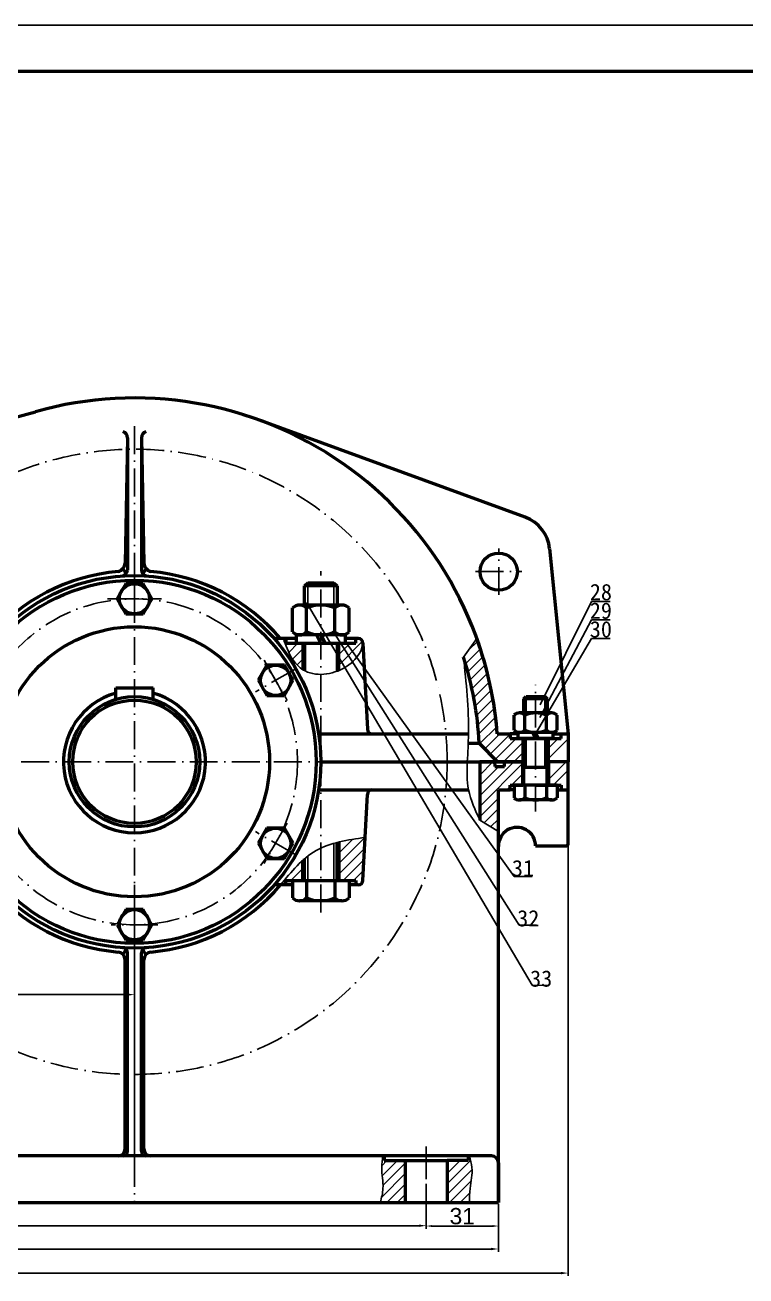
# Model space of a CAD drawing. Header units: millimetres. Extents: x 0 to 1682, y 0 to 1188.
# Drawn here: x 531 to 841, y 651 to 1188 of the extents above; entities that cross this region are included whole.
import ezdxf
from ezdxf.enums import TextEntityAlignment as Align

# ---------------------------------------------------------------- set-up
doc = ezdxf.new("R2010")
doc.units = ezdxf.units.MM
doc.linetypes.add('ACAD_ISO10W100', pattern=[18, 12, -3, 0, -3])
doc.layers.get('0').update_dxf_attribs({"lineweight": 50})
doc.layers.get('Defpoints').update_dxf_attribs({"lineweight": 50})
for name, color, linetype, lineweight in [('中心线', 20, 'ACAD_ISO10W100', 25), ('尺寸', 7, 'Continuous', 25), ('文字', 7, 'Continuous', 25), ('标注', 7, 'Continuous', 25), ('粗实线', 7, 'Continuous', 50), ('细实线', 7, 'Continuous', 25)]:
    doc.layers.add(name, color=color, linetype=linetype, lineweight=lineweight)
doc.styles.add('gbeitc', font='gbeitc.shx', dxfattribs={"bigfont": 'gbcbig.shx'})
doc.styles.add('Songti', font='')
doc.styles.get("Standard").update_dxf_attribs({"font": 'arial.ttf'})
doc.styles.get('Songti').set_extended_font_data('SimSun')
doc.dimstyles.new('gbeitc', dxfattribs={"dimtxt": 5, "dimasz": 3.125, "dimexe": 1.25, "dimexo": 0.625, "dimtad": 1, "dimdec": 0, "dimdsep": 46, "dimtxsty": 'gbeitc', "dimcen": 2.5, "dimadec": 0, "dimazin": 0, "dimtfac": 1, "dimtdec": 3, "dimtmove": 0, "dimatfit": 3, "dimfxl": 1, "dimarcsym": 0})
doc.dimstyles.new('ISO-25', dxfattribs={"dimtxt": 2.5, "dimasz": 2.5, "dimexe": 1.25, "dimexo": 0.625, "dimtad": 1, "dimtxsty": 'Standard', "dimcen": 2.5, "dimadec": 0, "dimazin": 0, "dimtfac": 1, "dimtmove": 0, "dimatfit": 3, "dimfxl": 1, "dimarcsym": 0})

# ---------------------------------------------------------------- blocks, each defined once
blk = doc.blocks.new('*D22')
at = {"layer": 'Defpoints', "color": 0, "lineweight": 25, "transparency": 16777216}
for p in [(413.41, 811.55), (578.41, 811.55), (578.41, 771.55)]:
    blk.add_point(p, dxfattribs=at)
at = {"layer": '尺寸', "color": 0, "lineweight": -2, "transparency": 16777216}
for p, q in [((413.41, 810.92), (413.41, 770.3)), ((578.41, 810.92), (578.41, 770.3)), ((416.54, 771.55), (575.29, 771.55))]:
    blk.add_line(p, q, dxfattribs=at)
at = {"layer": '尺寸', "color": 0, "lineweight": 25, "transparency": 16777216}
for points in [[(416.54, 772.07), (416.54, 771.03), (413.41, 771.55)], [(575.29, 772.07), (575.29, 771.03), (578.41, 771.55)]]:
    blk.add_solid(points, dxfattribs=at)
at = {"layer": '尺寸', "color": 0, "transparency": 16777216, "insert": (495.91, 775.67), "char_height": 7, "attachment_point": 5, "style": 'gbeitc'}
blk.add_mtext('165±0.0315', dxfattribs=at)
blk = doc.blocks.new('*D23')
at = {"layer": 'Defpoints', "color": 0, "lineweight": 25, "transparency": 16777216}
for p in [(333.01, 682.29), (703.67, 682.29), (333.01, 672.29)]:
    blk.add_point(p, dxfattribs=at)
at = {"layer": '尺寸', "color": 0, "lineweight": -2, "transparency": 16777216}
for p, q in [((333.01, 681.67), (333.01, 671.04)), ((703.67, 681.67), (703.67, 671.04)), ((700.55, 672.29), (336.14, 672.29))]:
    blk.add_line(p, q, dxfattribs=at)
at = {"layer": '尺寸', "color": 0, "lineweight": 25, "transparency": 16777216}
for points in [[(336.14, 672.81), (336.14, 671.77), (333.01, 672.29)], [(700.55, 672.81), (700.55, 671.77), (703.67, 672.29)]]:
    blk.add_solid(points, dxfattribs=at)
at = {"layer": '尺寸', "color": 0, "transparency": 16777216, "insert": (518.34, 676.42), "char_height": 7, "attachment_point": 5, "style": 'gbeitc'}
blk.add_mtext('371', dxfattribs=at)
blk = doc.blocks.new('*D24')
at = {"layer": 'Defpoints', "color": 0, "lineweight": 25, "transparency": 16777216}
for p in [(272.01, 871.55), (764.67, 871.55), (764.67, 651.95)]:
    blk.add_point(p, dxfattribs=at)
at = {"layer": '尺寸', "color": 0, "lineweight": -2, "transparency": 16777216}
for p, q in [((272.01, 870.92), (272.01, 650.7)), ((764.67, 870.92), (764.67, 650.7)), ((275.14, 651.95), (761.55, 651.95))]:
    blk.add_line(p, q, dxfattribs=at)
at = {"layer": '尺寸', "color": 0, "lineweight": 25, "transparency": 16777216}
for points in [[(275.14, 652.47), (275.14, 651.43), (272.01, 651.95)], [(761.55, 652.47), (761.55, 651.43), (764.67, 651.95)]]:
    blk.add_solid(points, dxfattribs=at)
at = {"layer": '尺寸', "color": 0, "transparency": 16777216, "insert": (520.3, 656.08), "char_height": 7, "attachment_point": 5, "style": 'gbeitc'}
blk.add_mtext('493', dxfattribs=at)
blk = doc.blocks.new('*D25')
at = {"layer": 'Defpoints', "color": 0, "lineweight": 25, "transparency": 16777216}
for p in [(302.01, 682.29), (734.67, 682.29), (302.01, 662.29)]:
    blk.add_point(p, dxfattribs=at)
at = {"layer": '尺寸', "color": 0, "lineweight": -2, "transparency": 16777216}
for p, q in [((302.01, 681.67), (302.01, 661.04)), ((734.67, 681.67), (734.67, 661.04)), ((731.55, 662.29), (305.14, 662.29))]:
    blk.add_line(p, q, dxfattribs=at)
at = {"layer": '尺寸', "color": 0, "lineweight": 25, "transparency": 16777216}
for points in [[(305.14, 662.81), (305.14, 661.77), (302.01, 662.29)], [(731.55, 662.81), (731.55, 661.77), (734.67, 662.29)]]:
    blk.add_solid(points, dxfattribs=at)
at = {"layer": '尺寸', "color": 0, "transparency": 16777216, "insert": (518.34, 666.42), "char_height": 7, "attachment_point": 5, "style": 'gbeitc'}
blk.add_mtext('433', dxfattribs=at)
blk = doc.blocks.new('*D42')
at = {"layer": 'Defpoints', "color": 0, "lineweight": 25, "transparency": 16777216}
for p in [(703.67, 682.29), (734.67, 682.29), (734.67, 672.16)]:
    blk.add_point(p, dxfattribs=at)
at = {"layer": '尺寸', "color": 0, "lineweight": -2, "transparency": 16777216}
for p, q in [((703.67, 681.67), (703.67, 670.91)), ((734.67, 681.67), (734.67, 670.91)), ((706.17, 672.16), (732.17, 672.16))]:
    blk.add_line(p, q, dxfattribs=at)
at = {"layer": '尺寸', "color": 0, "lineweight": 25, "transparency": 16777216}
for points in [[(706.17, 672.58), (706.17, 671.74), (703.67, 672.16)], [(732.17, 672.58), (732.17, 671.74), (734.67, 672.16)]]:
    blk.add_solid(points, dxfattribs=at)
at = {"layer": '尺寸', "color": 0, "lineweight": -3, "transparency": 16777216, "insert": (719.17, 676.36), "char_height": 7, "attachment_point": 5}
blk.add_mtext('31', dxfattribs=at)

msp = doc.modelspace()

# ---------------------------------------------------------------- hatches: boundary and pattern name
at = {"lineweight": -3, "true_color": 0x58ba48}
h = msp.add_hatch(dxfattribs=at)
h.set_pattern_fill('ANSI31', color=85)
edge = h.paths.add_edge_path()
edge.add_line((650.665, 922.462), (643.415, 922.462))
edge.add_line((643.415, 922.462), (643.415, 924.462))
edge.add_line((643.415, 924.462), (642.36, 924.462))
edge.add_spline(control_points=[(642.36, 924.462), (642.838, 923.035), (644.503, 918.073), (647.558, 913.143), (650.665, 911.146)], knot_values=[0, 0, 0, 0, 4.5484132, 15.8259173, 15.8259173, 15.8259173, 15.8259173], degree=3, periodic=0)
edge.add_line((650.665, 911.146), (650.665, 922.462))
edge = h.paths.add_edge_path()
edge.add_spline(control_points=[(666.165, 910.732), (667.168, 911.153), (672.304, 913.773), (676.076, 918.339), (676.512, 922.564)], knot_values=[31.2945288, 31.2945288, 31.2945288, 31.2945288, 34.2746429, 47.0241875, 47.0241875, 47.0241875, 47.0241875], degree=3, periodic=0)
edge.add_arc((674.515, 922.462), 2, 2.94207, 90)
edge.add_line((674.515, 924.462), (673.415, 924.462))
edge.add_line((673.415, 924.462), (673.415, 922.462))
edge.add_line((673.415, 922.462), (666.165, 922.462))
edge.add_line((666.165, 922.462), (666.165, 910.732))
h = msp.add_hatch(dxfattribs=at)
h.set_pattern_fill('ANSI31', color=85)
edge = h.paths.add_edge_path()
edge.add_spline(control_points=[(677.464, 839.038), (673.637, 838.49), (669.81, 837.942), (666.165, 837.071)], knot_values=[0, 0, 0, 0, 11.1622897, 11.1622897, 11.1622897, 11.1622897], degree=3, periodic=0)
edge.add_line((666.165, 837.071), (666.165, 820.632))
edge.add_line((666.165, 820.632), (673.415, 820.632))
edge.add_line((673.415, 820.632), (673.415, 818.632))
edge.add_line((673.415, 818.632), (674.515, 818.632))
edge.add_arc((674.515, 820.632), 2, 270, 357.05793)
edge.add_line((676.512, 820.529), (677.464, 839.038))
edge = h.paths.add_edge_path()
edge.add_spline(control_points=[(650.665, 829.22), (647.216, 826.127), (644.136, 822.379), (641.057, 818.632)], knot_values=[29.0916744, 29.0916744, 29.0916744, 29.0916744, 43.1111962, 43.1111962, 43.1111962, 43.1111962], degree=3, periodic=0)
edge.add_line((641.057, 818.632), (643.415, 818.632))
edge.add_line((643.415, 818.632), (643.415, 820.632))
edge.add_line((643.415, 820.632), (650.665, 820.632))
edge.add_line((650.665, 820.632), (650.665, 829.22))
at = {"layer": '中心线', "lineweight": -3, "true_color": 0x58ba48}
h = msp.add_hatch(dxfattribs=at)
h.set_pattern_fill('ANSI31', color=85)
edge = h.paths.add_edge_path()
edge.add_line((694.675, 700.292), (685.675, 700.292))
edge.add_line((685.675, 700.292), (685.675, 702.292))
edge.add_line((685.675, 702.292), (685.12, 702.292))
edge.add_spline(control_points=[(685.12, 702.292), (684.854, 700.628), (684.11, 695.982), (685.768, 689.222), (684.515, 684.284), (684.01, 682.292)], knot_values=[0, 0, 0, 0, 5.0307087, 14.0478052, 20.149618, 20.149618, 20.149618, 20.149618], degree=3, periodic=0)
edge.add_line((684.01, 682.292), (694.675, 682.292))
edge.add_line((694.675, 682.292), (694.675, 700.292))
edge = h.paths.add_edge_path()
edge.add_spline(control_points=[(722.23, 682.292), (722.259, 684.29), (722.33, 689.296), (724.038, 696.041), (722.71, 700.631), (722.23, 702.292)], knot_values=[0, 0, 0, 0, 6.0064139, 15.0448356, 20.1665657, 20.1665657, 20.1665657, 20.1665657], degree=3, periodic=0)
edge.add_line((722.23, 702.292), (721.675, 702.292))
edge.add_line((721.675, 702.292), (721.675, 700.292))
edge.add_line((721.675, 700.292), (712.675, 700.292))
edge.add_line((712.675, 700.292), (712.675, 682.292))
edge.add_line((712.675, 682.292), (722.23, 682.292))
at = {"layer": '标注', "lineweight": -3, "true_color": 0x58ba48}
h = msp.add_hatch(dxfattribs=at)
h.set_pattern_fill('ANSI31', color=85)
h.paths.add_polyline_path([(745.175, 881.547), (743.075, 881.547), (739.675, 881.547), (739.675, 883.547), (734.675, 883.547), (734.213, 883.547, 0.0672497), (725.443, 924.462), (719.708, 916.462, -0.0635004), (726.458, 879.567), (734.35, 871.547), (745.175, 871.547)])
h.paths.add_polyline_path([(734.675, 859.547), (739.675, 859.547), (739.675, 861.547), (745.175, 861.547), (745.175, 871.547), (737.252, 871.547), (737.252, 869.547), (733.084, 869.547), (733.049, 871.547), (726.675, 871.547), (726.675, 846.547), (734.675, 841.547)])
h = msp.add_hatch(dxfattribs=at)
h.set_pattern_fill('ANSI32', color=85)
h.paths.add_polyline_path([(764.675, 883.547), (761.675, 883.547), (761.675, 881.547), (756.175, 881.547), (756.175, 871.547), (764.675, 871.547)])
h.paths.add_polyline_path([(764.675, 871.547), (756.175, 871.547), (756.175, 861.547), (759.912, 861.547), (761.675, 861.547), (761.675, 859.547), (764.675, 859.547)])

# ---------------------------------------------------------------- linework, layer by layer
at = {"lineweight": 50}
for p, q in [((764.675, 836.386), (764.675, 840.547)), ((750.676, 835.386), (763.675, 835.386))]:
    msp.add_line(p, q, dxfattribs=at)
for centre, radius, start, end in [((742.675, 835.386), 8.002, 0, 181.14685), ((763.675, 836.386), 1, 270, 0)]:
    msp.add_arc(centre, radius, start, end, dxfattribs=at)
at = {"lineweight": 25}
for points in [[(642.36, 924.462), (643.91, 920.185), (650.734, 911.102), (669.065, 912.216), (676.512, 922.564), (676.525, 922.691)], [(677.464, 839.038), (656.391, 833.418), (641.057, 818.632)]]:
    msp.add_spline(points, degree=3, dxfattribs=at)
at = {"layer": '中心线'}
for p, q in [((578.415, 1015.649), (578.415, 781.547)), ((578.415, 951.547), (578.415, 931.547)), ((658.415, 806.832), (658.415, 953.462)), ((634.037, 915.207), (644.037, 897.886)), ((647.697, 911.547), (630.376, 901.547)), ((750.675, 850.147), (750.675, 904.547)), ((668.415, 871.547), (488.415, 871.547)), ((644.037, 845.207), (634.037, 827.886)), ((647.697, 831.547), (630.376, 841.547)), ((578.415, 818.632), (578.415, 700.292)), ((578.415, 791.547), (578.415, 811.547)), ((588.415, 801.547), (568.415, 801.547)), ((578.415, 791.547), (578.415, 682.292)), ((703.675, 678.292), (703.675, 706.292)), ((703.675, 704.292), (703.675, 680.292))]:
    msp.add_line(p, q, dxfattribs=at)
at = {"layer": '中心线', "linetype": 'ACAD_ISO10W100'}
for p, q in [((734.819, 943.211), (734.819, 963.211)), ((724.819, 953.211), (744.819, 953.211))]:
    msp.add_line(p, q, dxfattribs=at)
at = {"layer": '中心线', "linetype": 'ACAD_ISO10W100', "lineweight": 25}
for p, q in [((578.415, 932.388), (578.415, 949.547)), ((566.833, 941.57), (589.997, 941.523))]:
    msp.add_line(p, q, dxfattribs=at)
at = {"layer": '中心线'}
for radius in [134.255, 70]:
    msp.add_circle((578.415, 871.547), radius, dxfattribs=at)
at = {"layer": '文字'}
msp.add_line((1682, 1188), (0, 1188), dxfattribs=at)
at = {"layer": '标注', "lineweight": -3}
for p, q in [((774.705, 940.462), (752.576, 896.05)), ((652.229, 939.947), (749.152, 775.544)), ((774.695, 932.462), (752.527, 890.508)), ((663.658, 927.784), (743.537, 801.379)), ((668.739, 923.535), (741.525, 822.279)), ((741.525, 822.279), (749.142, 822.256)), ((743.537, 801.379), (751.061, 801.343)), ((749.152, 775.544), (756.29, 775.519))]:
    msp.add_line(p, q, dxfattribs=at)
at = {"layer": '标注'}
for p, q in [((774.705, 940.462), (782.705, 940.462)), ((774.695, 932.462), (782.695, 932.462)), ((750.675, 883.547), (774.685, 924.462)), ((774.685, 924.462), (782.685, 924.462))]:
    msp.add_line(p, q, dxfattribs=at)
at = {"layer": '标注', "lineweight": 50}
for p, q in [((721.741, 879.548), (726.458, 879.567)), ((726.458, 879.567), (734.35, 871.547)), ((733.049, 871.547), (733.084, 869.547)), ((737.252, 869.547), (737.252, 871.547)), ((733.084, 869.547), (737.252, 869.547)), ((573.502, 788.73), (574.822, 791.002)), ((583.328, 788.73), (582.008, 791.002))]:
    msp.add_line(p, q, dxfattribs=at)
at = {"layer": '粗实线'}
for p, q in [((1662.008, 1168), (50.008, 1168)), ((526.893, 1019.367), (535.931, 1021.921)), ((746.252, 976.561), (632.071, 1018.306)), ((575.415, 1010.662), (574.415, 956.846)), ((575.415, 1010.662), (575.415, 953.846)), ((581.415, 1010.662), (582.415, 956.846)), ((581.415, 1010.662), (581.415, 953.846)), ((756.678, 963.133), (764.675, 883.547)), ((574.662, 948.047), (570.909, 941.547)), ((582.168, 948.047), (574.662, 948.047)), ((585.92, 941.547), (582.168, 948.047)), ((651.415, 947.062), (652.815, 948.462)), ((651.415, 938.862), (651.415, 947.062)), ((665.415, 947.062), (651.415, 947.062)), ((652.815, 948.462), (664.015, 948.462)), ((664.015, 948.462), (665.415, 947.062)), ((665.415, 947.062), (665.415, 938.862)), ((570.909, 941.547), (574.662, 935.047)), ((582.168, 935.047), (585.92, 941.547)), ((574.662, 935.047), (582.168, 935.047)), ((646.291, 927.317), (646.291, 937.606)), ((667.508, 938.862), (649.322, 938.862)), ((652.353, 927.317), (652.353, 937.606)), ((664.477, 927.317), (664.477, 937.606)), ((670.539, 927.317), (670.539, 937.606)), ((647.815, 924.462), (638.415, 924.462)), ((643.415, 924.462), (643.415, 922.462)), ((669.015, 926.062), (647.815, 926.062)), ((647.815, 926.062), (647.815, 924.462)), ((647.815, 926.062), (647.815, 922.462)), ((667.508, 926.062), (649.322, 926.062)), ((657.415, 924.462), (656.615, 926.062)), ((658.415, 922.462), (656.615, 926.062)), ((658.415, 926.062), (659.215, 924.462)), ((658.415, 926.062), (660.215, 922.462)), ((669.015, 924.462), (669.015, 926.062)), ((669.015, 922.462), (669.015, 926.062)), ((674.515, 924.462), (669.015, 924.462)), ((673.415, 922.462), (673.415, 924.462)), ((643.415, 922.462), (650.665, 922.462)), ((650.665, 922.462), (650.665, 911.146)), ((650.665, 922.462), (666.165, 922.462)), ((651.415, 922.462), (651.415, 910.703)), ((665.415, 922.462), (665.415, 910.434)), ((666.165, 910.732), (666.165, 922.462)), ((666.165, 922.462), (673.415, 922.462)), ((676.512, 922.564), (678.415, 885.547)), ((635.284, 913.047), (631.531, 906.547)), ((642.789, 913.047), (635.284, 913.047)), ((646.542, 906.547), (642.789, 913.047)), ((570.415, 898.379), (570.415, 903.379)), ((570.415, 903.379), (586.415, 903.379)), ((586.415, 898.379), (586.415, 903.379)), ((631.531, 906.547), (635.284, 900.047)), ((642.789, 900.047), (646.542, 906.547)), ((635.284, 900.047), (642.789, 900.047)), ((745.675, 898.547), (746.675, 899.547)), ((745.675, 892.547), (745.675, 898.547)), ((755.675, 898.547), (745.675, 898.547)), ((746.675, 899.547), (754.675, 899.547)), ((754.675, 899.547), (755.675, 898.547)), ((755.675, 898.547), (755.675, 892.547)), ((757.603, 892.547), (743.747, 892.547)), ((741.437, 885.103), (741.437, 891.59)), ((746.056, 885.103), (746.056, 891.59)), ((755.294, 885.103), (755.294, 891.59)), ((759.912, 885.103), (759.912, 891.59)), ((657.51, 883.547), (721.845, 883.547)), ((678.415, 885.547), (678.415, 885.547)), ((680.415, 883.547), (680.415, 883.547)), ((734.675, 883.547), (734.213, 883.547)), ((734.675, 883.547), (739.675, 883.547)), ((739.675, 883.547), (739.675, 881.547)), ((743.075, 883.547), (739.675, 883.547)), ((739.675, 881.547), (745.175, 881.547)), ((758.275, 884.147), (743.075, 884.147)), ((743.075, 884.147), (743.075, 881.547)), ((743.075, 881.547), (758.275, 881.547)), ((758.275, 881.547), (743.075, 881.547)), ((757.603, 884.147), (743.747, 884.147)), ((745.175, 881.547), (745.175, 871.547)), ((745.675, 861.547), (745.675, 881.547)), ((750.675, 881.547), (749.375, 884.147)), ((750.675, 884.147), (751.975, 881.547)), ((755.675, 861.547), (755.675, 881.547)), ((756.175, 871.547), (756.175, 881.547)), ((756.175, 881.547), (761.675, 881.547)), ((758.275, 881.547), (758.275, 884.147)), ((758.275, 883.547), (761.675, 883.547)), ((761.675, 881.547), (761.675, 883.547)), ((761.675, 883.547), (764.675, 883.547)), ((764.675, 883.547), (764.675, 871.547)), ((658.415, 871.547), (729.345, 871.547)), ((721.345, 871.547), (745.675, 871.547)), ((745.175, 871.547), (726.675, 871.547)), ((726.675, 871.547), (726.675, 846.547)), ((745.175, 871.547), (726.675, 871.547)), ((745.175, 861.547), (745.175, 871.547)), ((764.675, 871.547), (755.675, 871.547)), ((764.675, 871.547), (756.175, 871.547)), ((756.175, 871.547), (756.175, 861.547)), ((764.675, 871.547), (756.175, 871.547)), ((764.675, 859.547), (764.675, 871.547)), ((764.675, 859.547), (764.675, 871.547)), ((755.675, 869.147), (745.675, 869.147)), ((739.675, 859.547), (739.675, 861.547)), ((739.675, 861.547), (745.175, 861.547)), ((750.675, 861.547), (741.437, 861.547)), ((741.437, 861.547), (741.437, 856.103)), ((759.912, 861.547), (741.437, 861.547)), ((746.056, 861.547), (746.056, 856.103)), ((750.675, 861.547), (759.912, 861.547)), ((755.294, 861.547), (755.294, 856.103)), ((756.175, 861.547), (761.675, 861.547)), ((759.912, 861.547), (759.912, 856.103)), ((761.675, 861.547), (761.675, 859.547)), ((657.51, 859.547), (721.845, 859.547)), ((676.512, 820.529), (678.415, 857.547)), ((678.415, 857.547), (678.415, 857.547)), ((680.415, 859.547), (680.415, 859.547)), ((734.675, 859.547), (739.675, 859.547)), ((734.675, 841.547), (734.675, 859.547)), ((734.675, 682.292), (734.675, 859.547)), ((741.437, 859.547), (739.675, 859.547)), ((757.603, 855.147), (743.747, 855.147)), ((759.912, 859.547), (761.675, 859.547)), ((761.675, 859.547), (764.675, 859.547)), ((764.675, 840.547), (764.675, 859.547)), ((635.284, 843.047), (631.531, 836.547)), ((642.789, 843.047), (635.284, 843.047)), ((646.542, 836.547), (642.789, 843.047)), ((631.531, 836.547), (635.284, 830.047)), ((642.789, 830.047), (646.542, 836.547)), ((665.415, 820.632), (665.415, 836.886)), ((666.165, 837.071), (666.165, 820.632)), ((635.284, 830.047), (642.789, 830.047)), ((650.665, 820.632), (650.665, 829.22)), ((651.415, 820.632), (651.415, 829.877)), ((646.291, 818.632), (638.415, 818.632)), ((643.415, 818.632), (643.415, 820.632)), ((643.415, 820.632), (650.665, 820.632)), ((646.291, 820.632), (646.291, 813.087)), ((650.665, 820.632), (666.165, 820.632)), ((652.353, 820.632), (652.353, 813.087)), ((664.477, 820.632), (664.477, 813.087)), ((666.165, 820.632), (673.415, 820.632)), ((670.539, 820.632), (670.539, 813.087)), ((674.515, 818.632), (670.539, 818.632)), ((673.415, 820.632), (673.415, 818.632)), ((667.508, 811.832), (649.322, 811.832)), ((574.662, 808.047), (570.909, 801.547)), ((582.168, 808.047), (574.662, 808.047)), ((585.92, 801.547), (582.168, 808.047)), ((570.909, 801.547), (574.662, 795.047)), ((582.168, 795.047), (585.92, 801.547)), ((574.662, 795.047), (582.168, 795.047)), ((574.415, 705.292), (574.415, 786.547)), ((575.415, 704.292), (575.415, 789.547)), ((581.415, 704.292), (581.415, 789.547)), ((582.415, 705.292), (582.415, 786.547)), ((731.675, 702.292), (413.415, 702.292)), ((685.675, 702.292), (685.675, 700.292)), ((685.675, 700.292), (694.675, 700.292)), ((694.675, 700.292), (712.675, 700.292)), ((694.675, 700.292), (694.675, 682.292)), ((721.675, 700.292), (712.675, 700.292)), ((712.675, 700.292), (712.675, 682.292)), ((721.675, 702.292), (721.675, 700.292)), ((734.675, 699.292), (734.675, 682.292)), ((413.415, 682.292), (734.675, 682.292))]:
    msp.add_line(p, q, dxfattribs=at)
at = {"layer": '粗实线', "lineweight": 50}
for p, q in [((573.451, 954.6), (574.772, 952.328)), ((583.379, 954.6), (582.058, 952.328))]:
    msp.add_line(p, q, dxfattribs=at)
at = {"layer": '粗实线'}
for centre, radius in [((734.819, 953.211), 8), ((578.415, 871.547), 80), ((578.415, 871.547), 78), ((578.415, 941.547), 6.5), ((578.415, 871.547), 58), ((639.037, 906.547), 6.5), ((578.415, 871.547), 28), ((578.415, 871.547), 26.5), ((639.037, 836.547), 6.5), ((578.415, 801.547), 6.5)]:
    msp.add_circle(centre, radius, dxfattribs=at)
for centre, radius, start, end in [((578.415, 871.547), 156.26, 4.40437, 105.7761), ((572.415, 1010.662), 3, 0, 70), ((584.415, 1010.662), 3, 110, 180), ((740.758, 961.533), 16, 5.73789, 69.91741), ((570.161, 957.343), 4.283, 287.02634, 353.34143), ((586.669, 957.343), 4.283, 186.65857, 252.97366), ((578.415, 871.547), 82, 94.89706, 139.81144), ((572.48, 954.194), 2.955, 288.43942, 353.24033), ((584.35, 954.194), 2.955, 186.75967, 251.56058), ((578.415, 871.547), 82, 40.18856, 85.10294), ((649.322, 934.575), 4.287, 45, 135), ((658.415, 923.598), 15.263, 66.59816, 113.40184), ((667.508, 934.575), 4.287, 45, 135), ((649.322, 930.348), 4.287, 225, 315), ((658.415, 941.325), 15.263, 246.59816, 293.40184), ((667.508, 930.348), 4.287, 225, 315), ((674.515, 922.462), 2, 2.94207, 90), ((578.415, 871.547), 156.26, 4.40437, 19.7937), ((578.415, 871.547), 148.26, 3.10103, 17.63474), ((578.415, 871.547), 30.5, 105.20629, 74.79371), ((743.747, 889.281), 3.266, 45, 135), ((750.675, 880.918), 11.629, 66.59816, 113.40184), ((757.603, 889.281), 3.266, 45, 135), ((680.415, 885.547), 2, 180, 270), ((743.747, 887.413), 3.266, 225, 315), ((750.675, 895.776), 11.629, 246.59816, 293.40184), ((757.603, 887.413), 3.266, 225, 315), ((680.415, 857.547), 2, 90, 180), ((743.747, 858.413), 3.266, 225, 315), ((750.675, 866.776), 11.629, 246.59816, 293.40184), ((757.603, 858.413), 3.266, 225, 315), ((578.415, 871.547), 82, 220.18856, 265.10294), ((578.415, 871.547), 82, 274.89706, 319.81144), ((674.515, 820.632), 2, 270, 357.05793), ((649.322, 816.118), 4.287, 225, 315), ((658.415, 827.095), 15.263, 246.59816, 293.40184), ((667.508, 816.118), 4.287, 225, 315), ((570.89, 786.355), 3.53, 3.11335, 81.44566), ((573.189, 789.488), 2.227, 1.51583, 84.17419), ((583.641, 789.488), 2.227, 95.82581, 178.48417), ((585.94, 786.355), 3.53, 98.55434, 176.88665), ((571.415, 705.292), 3, 270, 0), ((573.415, 704.292), 2, 270, 0), ((583.415, 704.292), 2, 180, 270), ((585.415, 705.292), 3, 180, 270), ((731.675, 699.292), 3, 0, 90)]:
    msp.add_arc(centre, radius, start, end, dxfattribs=at)
at = {"layer": '细实线'}
for p, q in [((652.815, 948.462), (652.815, 938.862)), ((664.015, 948.462), (664.015, 938.862)), ((746.675, 899.547), (746.675, 892.547)), ((754.675, 899.547), (754.675, 892.547)), ((746.675, 869.147), (746.675, 881.547)), ((754.675, 869.147), (754.675, 881.547)), ((664.015, 836.511), (664.015, 820.632)), ((652.815, 831.018), (652.815, 820.632)), ((685.12, 702.292), (685.675, 702.292)), ((722.23, 702.292), (721.675, 702.292)), ((685.508, 682.292), (694.675, 682.292)), ((722.785, 682.292), (712.675, 682.292))]:
    msp.add_line(p, q, dxfattribs=at)
at = {"layer": '细实线', "lineweight": 25}
for p, q in [((719.708, 916.462), (725.443, 924.462)), ((726.675, 846.547), (734.675, 841.547))]:
    msp.add_line(p, q, dxfattribs=at)
for points, knots in [([(719.708, 916.462), (720.849, 905.495), (722.406, 890.535), (721.568, 875.547), (721.345, 871.547)], [0, 0, 0, 0, 32.9843337, 44.9947459, 44.9947459, 44.9947459, 44.9947459]), ([(726.675, 846.547), (724.685, 850.803), (720.972, 858.747), (721.227, 867.489), (721.345, 871.547)], [0, 0, 0, 0, 13.8682787, 25.8786909, 25.8786909, 25.8786909, 25.8786909])]:
    msp.add_open_spline(points, degree=3, knots=knots, dxfattribs=at)
at = {"layer": '细实线'}
for points, knots in [([(685.12, 702.292), (684.854, 700.628), (684.11, 695.982), (685.768, 689.222), (684.515, 684.284), (684.01, 682.292)], [0, 0, 0, 0, 5.0307087, 14.0478052, 20.149618, 20.149618, 20.149618, 20.149618]), ([(722.23, 702.292), (722.71, 700.631), (724.038, 696.041), (722.33, 689.296), (722.259, 684.29), (722.23, 682.292)], [0, 0, 0, 0, 5.1217301, 14.1601519, 20.1665657, 20.1665657, 20.1665657, 20.1665657])]:
    msp.add_open_spline(points, degree=3, knots=knots, dxfattribs=at)

# ---------------------------------------------------------------- texts
at = {"layer": '文字', "style": 'Songti'}
for s, p in [('28', (778.705, 944.462)), ('29', (778.695, 936.462)), ('30', (778.685, 928.462)), ('31', (745.243, 825.861)), ('32', (747.509, 804.345)), ('33', (753.043, 778.454))]:
    msp.add_text(s, height=7, dxfattribs=at).set_placement(p, align=Align.MIDDLE_CENTER)

# ---------------------------------------------------------------- dimensions: what is measured, and where the dimension line sits
at = {"layer": '尺寸'}
dim = msp.add_linear_dim(base=(764.675, 651.953), p1=(272.015, 871.547), p2=(764.675, 871.547), dimstyle='gbeitc', override={"dimtxt": 7, "dimpost": '<>'}, dxfattribs=at)
dim.commit()
dim.dimension.update_dxf_attribs({"geometry": '*D24', "text_midpoint": (520.298, 651.953), "dimtype": 160})
dim = msp.add_linear_dim(base=(578.415, 771.547), p1=(413.415, 811.547), p2=(578.415, 811.547), text='165±0.0315', dimstyle='gbeitc', override={"dimtxt": 7, "dimpost": '<>'}, dxfattribs=at)
dim.commit()
dim.dimension.update_dxf_attribs({"geometry": '*D22', "text_midpoint": (495.915, 775.672)})
for base, p1, p2, picture, middle in [((302.015, 662.292), (734.675, 682.292), (302.015, 682.292), '*D25', (518.345, 666.417)), ((333.015, 672.292), (703.675, 682.292), (333.015, 682.292), '*D23', (518.345, 676.417))]:
    dim = msp.add_linear_dim(base=base, p1=p1, p2=p2, dimstyle='gbeitc', override={"dimtxt": 7, "dimpost": '<>'}, dxfattribs=at)
    dim.commit()
    dim.dimension.update_dxf_attribs({"geometry": picture, "text_midpoint": middle})
at = {"layer": '尺寸', "lineweight": -3}
dim = msp.add_linear_dim(base=(734.675, 672.16), p1=(703.675, 682.292), p2=(734.675, 682.292), dimstyle='ISO-25', override={"dimtxt": 7}, dxfattribs=at)
dim.commit()
dim.dimension.update_dxf_attribs({"geometry": '*D42', "text_midpoint": (719.175, 676.361)})

doc.saveas('drawing.dxf')
